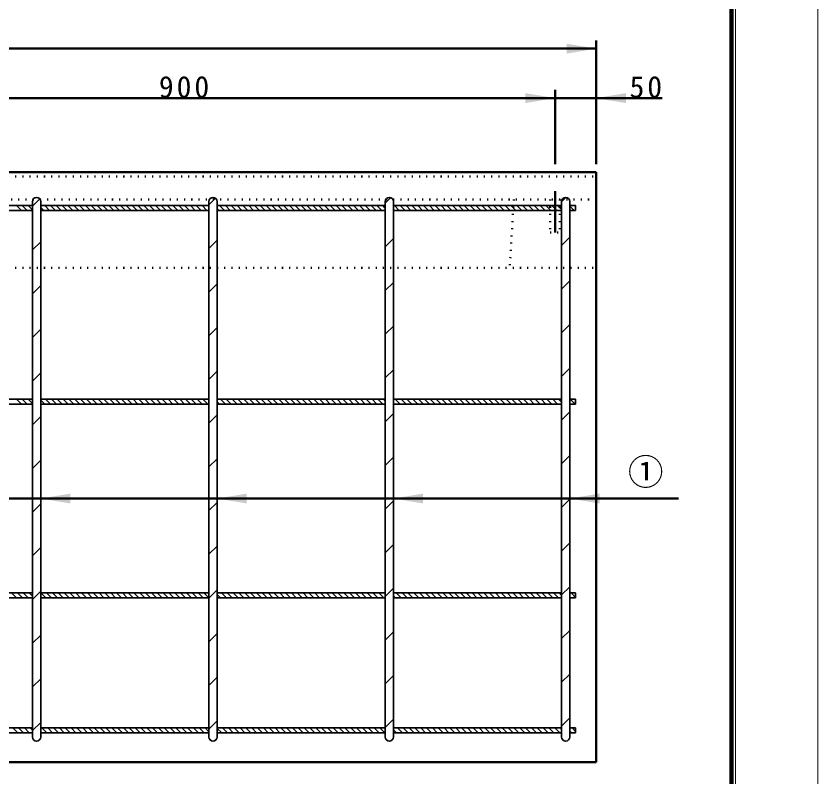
# Model space of a CAD drawing. Units: millimetres, scale not verified. Extents: x -2102 to 2102, y -1485 to 1485.
# Drawn here: x 1130 to 2102, y -614 to 309 of the extents above; entities that cross this region are included whole.
import ezdxf
from ezdxf.enums import TextEntityAlignment as Align

# ---------------------------------------------------------------- set-up
doc = ezdxf.new("R2010")
doc.units = ezdxf.units.MM
doc.header["$LTSCALE"] = 5
doc.linetypes.add('DOTTED', pattern=[1.75, 0.25, -1.5])
doc.linetypes.add('LONG_DASHED_DOTTED', pattern=[15.25, 12, -1.5, 0.25, -1.5])
doc.layers.add('0-0_V-nasSTD', color=7, linetype='Continuous', lineweight=35)
doc.layers.add('0-1_0', color=7, linetype='Continuous', lineweight=50)
doc.styles.add('ＭＳ ゴシック', font='')
doc.styles.get('ＭＳ ゴシック').set_extended_font_data('MS Gothic')

msp = doc.modelspace()

# ---------------------------------------------------------------- linework, layer by layer
at = {"layer": '0-0_V-nasSTD', "lineweight": 50}
for p, q in [((-166.5, 119.81), (1833.5, 119.81)), ((1833.5, 119.81), (1833.5, -596.19)), ((1933.5, -276.19), (833.5, -276.19)), ((-166.5, -596.19), (1833.5, -596.19))]:
    msp.add_line(p, q, dxfattribs=at)
at = {"layer": '0-0_V-nasSTD', "linetype": 'DOTTED', "lineweight": 50}
for p, q in [((-166.5, 114.81), (1833.5, 114.81)), ((1833.5, 86.81), (-166.5, 86.81)), ((1733.5, 86.81), (1728.5, 3.81)), ((1777.5, 86.81), (1777.5, 46.81)), ((1789.5, 86.81), (1789.5, 46.81)), ((1777.5, 46.81), (1789.5, 46.81)), ((-166.5, 3.81), (1833.5, 3.81))]:
    msp.add_line(p, q, dxfattribs=at)
at = {"layer": '0-0_V-nasSTD'}
for p, q in [((1363.5, 80.369), (1371.466, 88.335)), ((1577.5, 82.237), (1584.255, 88.992)), ((1791.5, 84.105), (1796.701, 89.306)), ((945.5, 79.31), (1149.5, 79.31)), ((1130.142, 79.31), (1136.142, 73.31)), ((1137.213, 79.31), (1143.213, 73.31)), ((1144.285, 79.31), (1149.5, 74.094)), ((1149.5, 78.501), (1158.417, 87.418)), ((1149.5, 84.31), (1149.5, -565.69)), ((1159.5, 84.31), (1159.5, -565.69)), ((1159.5, 79.31), (1363.5, 79.31)), ((1164.345, 79.31), (1170.345, 73.31)), ((1171.417, 79.31), (1177.417, 73.31)), ((1178.488, 79.31), (1184.488, 73.31)), ((1185.559, 79.31), (1191.559, 73.31)), ((1192.63, 79.31), (1198.63, 73.31)), ((1199.701, 79.31), (1205.701, 73.31)), ((1206.772, 79.31), (1212.772, 73.31)), ((1213.843, 79.31), (1219.843, 73.31)), ((1220.914, 79.31), (1226.914, 73.31)), ((1227.985, 79.31), (1233.985, 73.31)), ((1235.056, 79.31), (1241.056, 73.31)), ((1242.127, 79.31), (1248.127, 73.31)), ((1249.198, 79.31), (1255.198, 73.31)), ((1256.269, 79.31), (1262.269, 73.31)), ((1263.34, 79.31), (1269.34, 73.31)), ((1270.412, 79.31), (1276.412, 73.31)), ((1277.483, 79.31), (1283.483, 73.31)), ((1284.554, 79.31), (1290.554, 73.31)), ((1291.625, 79.31), (1297.625, 73.31)), ((1298.696, 79.31), (1304.696, 73.31)), ((1305.767, 79.31), (1311.767, 73.31)), ((1312.838, 79.31), (1318.838, 73.31)), ((1319.909, 79.31), (1325.909, 73.31)), ((1326.98, 79.31), (1332.98, 73.31)), ((1334.051, 79.31), (1340.051, 73.31)), ((1341.122, 79.31), (1347.122, 73.31)), ((1348.193, 79.31), (1354.193, 73.31)), ((1355.264, 79.31), (1361.264, 73.31)), ((1362.335, 79.31), (1363.5, 78.145)), ((1363.5, 84.31), (1363.5, -565.69)), ((1373.5, 84.31), (1373.5, -565.69)), ((1373.5, 79.31), (1577.5, 79.31)), ((1376.478, 79.31), (1382.478, 73.31)), ((1383.549, 79.31), (1389.549, 73.31)), ((1390.62, 79.31), (1396.62, 73.31)), ((1397.691, 79.31), (1403.691, 73.31)), ((1404.762, 79.31), (1410.762, 73.31)), ((1411.833, 79.31), (1417.833, 73.31)), ((1418.904, 79.31), (1424.904, 73.31)), ((1425.975, 79.31), (1431.975, 73.31)), ((1433.046, 79.31), (1439.046, 73.31)), ((1440.117, 79.31), (1446.117, 73.31)), ((1447.188, 79.31), (1453.188, 73.31)), ((1454.259, 79.31), (1460.259, 73.31)), ((1461.33, 79.31), (1467.33, 73.31)), ((1468.401, 79.31), (1474.401, 73.31)), ((1475.472, 79.31), (1481.472, 73.31)), ((1482.544, 79.31), (1488.544, 73.31)), ((1489.615, 79.31), (1495.615, 73.31)), ((1496.686, 79.31), (1502.686, 73.31)), ((1503.757, 79.31), (1509.757, 73.31)), ((1510.828, 79.31), (1516.828, 73.31)), ((1517.899, 79.31), (1523.899, 73.31)), ((1524.97, 79.31), (1530.97, 73.31)), ((1532.041, 79.31), (1538.041, 73.31)), ((1539.112, 79.31), (1545.112, 73.31)), ((1546.183, 79.31), (1552.183, 73.31)), ((1553.254, 79.31), (1559.254, 73.31)), ((1560.325, 79.31), (1566.325, 73.31)), ((1567.396, 79.31), (1573.396, 73.31)), ((1574.467, 79.31), (1577.5, 76.277)), ((1577.5, 84.31), (1577.5, -565.69)), ((1587.5, 84.31), (1587.5, -565.69)), ((1587.5, 79.31), (1791.5, 79.31)), ((1588.61, 79.31), (1594.61, 73.31)), ((1595.681, 79.31), (1601.681, 73.31)), ((1602.752, 79.31), (1608.752, 73.31)), ((1609.823, 79.31), (1615.823, 73.31)), ((1616.894, 79.31), (1622.894, 73.31)), ((1623.965, 79.31), (1629.965, 73.31)), ((1631.036, 79.31), (1637.036, 73.31)), ((1638.107, 79.31), (1644.107, 73.31)), ((1645.178, 79.31), (1651.178, 73.31)), ((1652.249, 79.31), (1658.249, 73.31)), ((1659.32, 79.31), (1665.32, 73.31)), ((1666.391, 79.31), (1672.391, 73.31)), ((1673.462, 79.31), (1679.462, 73.31)), ((1680.533, 79.31), (1686.533, 73.31)), ((1687.605, 79.31), (1693.605, 73.31)), ((1694.676, 79.31), (1700.676, 73.31)), ((1701.747, 79.31), (1707.747, 73.31)), ((1708.818, 79.31), (1714.818, 73.31)), ((1715.889, 79.31), (1721.889, 73.31)), ((1722.96, 79.31), (1728.96, 73.31)), ((1730.031, 79.31), (1736.031, 73.31)), ((1737.102, 79.31), (1743.102, 73.31)), ((1744.173, 79.31), (1750.173, 73.31)), ((1751.244, 79.31), (1757.244, 73.31)), ((1758.315, 79.31), (1764.315, 73.31)), ((1765.386, 79.31), (1771.386, 73.31)), ((1772.457, 79.31), (1778.457, 73.31)), ((1779.528, 79.31), (1785.528, 73.31)), ((1786.599, 79.31), (1791.5, 74.409)), ((1791.5, 84.31), (1791.5, -565.69)), ((1801.5, 84.31), (1801.5, -565.69)), ((1801.5, 79.31), (1808.5, 79.31)), ((1801.5, 78.551), (1806.742, 73.31)), ((1807.813, 79.31), (1808.5, 78.622)), ((1808.5, 79.31), (1808.5, 73.31)), ((945.5, 73.31), (1149.5, 73.31)), ((1159.5, 77.084), (1163.274, 73.31)), ((1159.5, 73.31), (1363.5, 73.31)), ((1373.5, 75.216), (1375.406, 73.31)), ((1373.5, 73.31), (1577.5, 73.31)), ((1587.5, 73.31), (1791.5, 73.31)), ((1801.5, 73.31), (1808.5, 73.31)), ((1577.5, 29.204), (1587.5, 39.204)), ((1791.5, 31.072), (1801.5, 41.072)), ((1149.5, 25.468), (1159.5, 35.468)), ((1363.5, 27.336), (1373.5, 37.336)), ((1149.5, -27.565), (1159.5, -17.565)), ((1363.5, -25.697), (1373.5, -15.697)), ((1577.5, -23.829), (1587.5, -13.829)), ((1791.5, -21.961), (1801.5, -11.961)), ((1577.5, -76.862), (1587.5, -66.862)), ((1791.5, -74.994), (1801.5, -64.994)), ((1149.5, -80.598), (1159.5, -70.598)), ((1363.5, -78.73), (1373.5, -68.73)), ((1149.5, -133.631), (1159.5, -123.631)), ((1363.5, -131.763), (1373.5, -121.763)), ((1577.5, -129.895), (1587.5, -119.895)), ((1791.5, -128.027), (1801.5, -118.027)), ((945.5, -155.69), (1149.5, -155.69)), ((945.5, -161.69), (1149.5, -161.69)), ((1130.142, -155.69), (1136.142, -161.69)), ((1137.213, -155.69), (1143.213, -161.69)), ((1144.285, -155.69), (1149.5, -160.906)), ((1159.5, -155.69), (1363.5, -155.69)), ((1159.5, -156.764), (1164.427, -161.69)), ((1159.5, -161.69), (1363.5, -161.69)), ((1165.498, -155.69), (1171.498, -161.69)), ((1172.569, -155.69), (1178.569, -161.69)), ((1179.64, -155.69), (1185.64, -161.69)), ((1186.711, -155.69), (1192.711, -161.69)), ((1193.782, -155.69), (1199.782, -161.69)), ((1200.853, -155.69), (1206.853, -161.69)), ((1207.924, -155.69), (1213.924, -161.69)), ((1214.995, -155.69), (1220.995, -161.69)), ((1222.066, -155.69), (1228.066, -161.69)), ((1229.137, -155.69), (1235.137, -161.69)), ((1236.208, -155.69), (1242.208, -161.69)), ((1243.279, -155.69), (1249.279, -161.69)), ((1250.351, -155.69), (1256.351, -161.69)), ((1257.422, -155.69), (1263.422, -161.69)), ((1264.493, -155.69), (1270.493, -161.69)), ((1271.564, -155.69), (1277.564, -161.69)), ((1278.635, -155.69), (1284.635, -161.69)), ((1285.706, -155.69), (1291.706, -161.69)), ((1292.777, -155.69), (1298.777, -161.69)), ((1299.848, -155.69), (1305.848, -161.69)), ((1306.919, -155.69), (1312.919, -161.69)), ((1313.99, -155.69), (1319.99, -161.69)), ((1321.061, -155.69), (1327.061, -161.69)), ((1328.132, -155.69), (1334.132, -161.69)), ((1335.203, -155.69), (1341.203, -161.69)), ((1342.274, -155.69), (1348.274, -161.69)), ((1349.345, -155.69), (1355.345, -161.69)), ((1356.417, -155.69), (1362.417, -161.69)), ((1373.5, -155.69), (1577.5, -155.69)), ((1373.5, -158.632), (1376.559, -161.69)), ((1373.5, -161.69), (1577.5, -161.69)), ((1377.63, -155.69), (1383.63, -161.69)), ((1384.701, -155.69), (1390.701, -161.69)), ((1391.772, -155.69), (1397.772, -161.69)), ((1398.843, -155.69), (1404.843, -161.69)), ((1405.914, -155.69), (1411.914, -161.69)), ((1412.985, -155.69), (1418.985, -161.69)), ((1420.056, -155.69), (1426.056, -161.69)), ((1427.127, -155.69), (1433.127, -161.69)), ((1434.198, -155.69), (1440.198, -161.69)), ((1441.269, -155.69), (1447.269, -161.69)), ((1448.34, -155.69), (1454.34, -161.69)), ((1455.411, -155.69), (1461.411, -161.69)), ((1462.483, -155.69), (1468.483, -161.69)), ((1469.554, -155.69), (1475.554, -161.69)), ((1476.625, -155.69), (1482.625, -161.69)), ((1483.696, -155.69), (1489.696, -161.69)), ((1490.767, -155.69), (1496.767, -161.69)), ((1497.838, -155.69), (1503.838, -161.69)), ((1504.909, -155.69), (1510.909, -161.69)), ((1511.98, -155.69), (1517.98, -161.69)), ((1519.051, -155.69), (1525.051, -161.69)), ((1526.122, -155.69), (1532.122, -161.69)), ((1533.193, -155.69), (1539.193, -161.69)), ((1540.264, -155.69), (1546.264, -161.69)), ((1547.335, -155.69), (1553.335, -161.69)), ((1554.406, -155.69), (1560.406, -161.69)), ((1561.478, -155.69), (1567.478, -161.69)), ((1568.549, -155.69), (1574.549, -161.69)), ((1575.62, -155.69), (1577.5, -157.571)), ((1587.5, -155.69), (1791.5, -155.69)), ((1587.5, -160.5), (1588.691, -161.69)), ((1587.5, -161.69), (1791.5, -161.69)), ((1589.762, -155.69), (1595.762, -161.69)), ((1596.833, -155.69), (1602.833, -161.69)), ((1603.904, -155.69), (1609.904, -161.69)), ((1610.975, -155.69), (1616.975, -161.69)), ((1618.046, -155.69), (1624.046, -161.69)), ((1625.117, -155.69), (1631.117, -161.69)), ((1632.188, -155.69), (1638.188, -161.69)), ((1639.259, -155.69), (1645.259, -161.69)), ((1646.33, -155.69), (1652.33, -161.69)), ((1653.401, -155.69), (1659.401, -161.69)), ((1660.472, -155.69), (1666.472, -161.69)), ((1667.544, -155.69), (1673.544, -161.69)), ((1674.615, -155.69), (1680.615, -161.69)), ((1681.686, -155.69), (1687.686, -161.69)), ((1688.757, -155.69), (1694.757, -161.69)), ((1695.828, -155.69), (1701.828, -161.69)), ((1702.899, -155.69), (1708.899, -161.69)), ((1709.97, -155.69), (1715.97, -161.69)), ((1717.041, -155.69), (1723.041, -161.69)), ((1724.112, -155.69), (1730.112, -161.69)), ((1731.183, -155.69), (1737.183, -161.69)), ((1738.254, -155.69), (1744.254, -161.69)), ((1745.325, -155.69), (1751.325, -161.69)), ((1752.396, -155.69), (1758.396, -161.69)), ((1759.467, -155.69), (1765.467, -161.69)), ((1766.538, -155.69), (1772.538, -161.69)), ((1773.61, -155.69), (1779.61, -161.69)), ((1780.681, -155.69), (1786.681, -161.69)), ((1787.752, -155.69), (1791.5, -159.439)), ((1801.5, -155.69), (1808.5, -155.69)), ((1801.5, -161.69), (1808.5, -161.69)), ((1801.894, -155.69), (1807.894, -161.69)), ((1808.5, -155.69), (1808.5, -161.69)), ((1808.5, -161.69), (1808.5, -158.69)), ((1363.5, -184.796), (1373.5, -174.796)), ((1577.5, -182.928), (1587.5, -172.928)), ((1791.5, -181.06), (1801.5, -171.06)), ((1149.5, -186.664), (1159.5, -176.664)), ((1149.5, -239.697), (1159.5, -229.697)), ((1363.5, -237.829), (1373.5, -227.829)), ((1577.5, -235.961), (1587.5, -225.961)), ((1791.5, -234.093), (1801.5, -224.093)), ((1363.5, -290.862), (1373.5, -280.862)), ((1577.5, -288.994), (1587.5, -278.994)), ((1791.5, -287.126), (1801.5, -277.126)), ((1149.5, -292.73), (1159.5, -282.73)), ((1791.5, -340.159), (1801.5, -330.159)), ((1149.5, -345.763), (1159.5, -335.763)), ((1363.5, -343.895), (1373.5, -333.895)), ((1577.5, -342.027), (1587.5, -332.027)), ((1149.5, -398.796), (1159.5, -388.796)), ((1363.5, -396.928), (1373.5, -386.928)), ((1577.5, -395.06), (1587.5, -385.06)), ((1791.5, -393.192), (1801.5, -383.192)), ((945.5, -390.69), (1149.5, -390.69)), ((945.5, -396.69), (1149.5, -396.69)), ((1124.224, -390.69), (1130.224, -396.69)), ((1131.295, -390.69), (1137.295, -396.69)), ((1138.366, -390.69), (1144.366, -396.69)), ((1145.437, -390.69), (1149.5, -394.754)), ((1159.5, -390.69), (1363.5, -390.69)), ((1159.5, -396.69), (1363.5, -396.69)), ((1159.579, -390.69), (1165.579, -396.69)), ((1166.65, -390.69), (1172.65, -396.69)), ((1173.721, -390.69), (1179.721, -396.69)), ((1180.792, -390.69), (1186.792, -396.69)), ((1187.863, -390.69), (1193.863, -396.69)), ((1194.934, -390.69), (1200.934, -396.69)), ((1202.005, -390.69), (1208.005, -396.69)), ((1209.076, -390.69), (1215.076, -396.69)), ((1216.147, -390.69), (1222.147, -396.69)), ((1223.218, -390.69), (1229.218, -396.69)), ((1230.29, -390.69), (1236.29, -396.69)), ((1237.361, -390.69), (1243.361, -396.69)), ((1244.432, -390.69), (1250.432, -396.69)), ((1251.503, -390.69), (1257.503, -396.69)), ((1258.574, -390.69), (1264.574, -396.69)), ((1265.645, -390.69), (1271.645, -396.69)), ((1272.716, -390.69), (1278.716, -396.69)), ((1279.787, -390.69), (1285.787, -396.69)), ((1286.858, -390.69), (1292.858, -396.69)), ((1293.929, -390.69), (1299.929, -396.69)), ((1301, -390.69), (1307, -396.69)), ((1308.071, -390.69), (1314.071, -396.69)), ((1315.142, -390.69), (1321.142, -396.69)), ((1322.213, -390.69), (1328.213, -396.69)), ((1329.285, -390.69), (1335.285, -396.69)), ((1336.356, -390.69), (1342.356, -396.69)), ((1343.427, -390.69), (1349.427, -396.69)), ((1350.498, -390.69), (1356.498, -396.69)), ((1357.569, -390.69), (1363.5, -396.622)), ((1373.5, -390.69), (1577.5, -390.69)), ((1373.5, -392.48), (1377.711, -396.69)), ((1373.5, -396.69), (1577.5, -396.69)), ((1378.782, -390.69), (1384.782, -396.69)), ((1385.853, -390.69), (1391.853, -396.69)), ((1392.924, -390.69), (1398.924, -396.69)), ((1399.995, -390.69), (1405.995, -396.69)), ((1407.066, -390.69), (1413.066, -396.69)), ((1414.137, -390.69), (1420.137, -396.69)), ((1421.208, -390.69), (1427.208, -396.69)), ((1428.279, -390.69), (1434.279, -396.69)), ((1435.351, -390.69), (1441.351, -396.69)), ((1442.422, -390.69), (1448.422, -396.69)), ((1449.493, -390.69), (1455.493, -396.69)), ((1456.564, -390.69), (1462.564, -396.69)), ((1463.635, -390.69), (1469.635, -396.69)), ((1470.706, -390.69), (1476.706, -396.69)), ((1477.777, -390.69), (1483.777, -396.69)), ((1484.848, -390.69), (1490.848, -396.69)), ((1491.919, -390.69), (1497.919, -396.69)), ((1498.99, -390.69), (1504.99, -396.69)), ((1506.061, -390.69), (1512.061, -396.69)), ((1513.132, -390.69), (1519.132, -396.69)), ((1520.203, -390.69), (1526.203, -396.69)), ((1527.274, -390.69), (1533.274, -396.69)), ((1534.345, -390.69), (1540.345, -396.69)), ((1541.417, -390.69), (1547.417, -396.69)), ((1548.488, -390.69), (1554.488, -396.69)), ((1555.559, -390.69), (1561.559, -396.69)), ((1562.63, -390.69), (1568.63, -396.69)), ((1569.701, -390.69), (1575.701, -396.69)), ((1576.772, -390.69), (1577.5, -391.419)), ((1587.5, -390.69), (1791.5, -390.69)), ((1587.5, -394.347), (1589.843, -396.69)), ((1587.5, -396.69), (1791.5, -396.69)), ((1590.914, -390.69), (1596.914, -396.69)), ((1597.985, -390.69), (1603.985, -396.69)), ((1605.056, -390.69), (1611.056, -396.69)), ((1612.127, -390.69), (1618.127, -396.69)), ((1619.198, -390.69), (1625.198, -396.69)), ((1626.269, -390.69), (1632.269, -396.69)), ((1633.34, -390.69), (1639.34, -396.69)), ((1640.411, -390.69), (1646.411, -396.69)), ((1647.483, -390.69), (1653.483, -396.69)), ((1654.554, -390.69), (1660.554, -396.69)), ((1661.625, -390.69), (1667.625, -396.69)), ((1668.696, -390.69), (1674.696, -396.69)), ((1675.767, -390.69), (1681.767, -396.69)), ((1682.838, -390.69), (1688.838, -396.69)), ((1689.909, -390.69), (1695.909, -396.69)), ((1696.98, -390.69), (1702.98, -396.69)), ((1704.051, -390.69), (1710.051, -396.69)), ((1711.122, -390.69), (1717.122, -396.69)), ((1718.193, -390.69), (1724.193, -396.69)), ((1725.264, -390.69), (1731.264, -396.69)), ((1732.335, -390.69), (1738.335, -396.69)), ((1739.406, -390.69), (1745.406, -396.69)), ((1746.478, -390.69), (1752.478, -396.69)), ((1753.549, -390.69), (1759.549, -396.69)), ((1760.62, -390.69), (1766.62, -396.69)), ((1767.691, -390.69), (1773.691, -396.69)), ((1774.762, -390.69), (1780.762, -396.69)), ((1781.833, -390.69), (1787.833, -396.69)), ((1788.904, -390.69), (1791.5, -393.287)), ((1801.5, -390.69), (1808.5, -390.69)), ((1801.5, -396.215), (1801.975, -396.69)), ((1801.5, -396.69), (1808.5, -396.69)), ((1803.046, -390.69), (1808.5, -396.144)), ((1808.5, -390.69), (1808.5, -396.69)), ((1791.5, -446.225), (1801.5, -436.225)), ((1149.5, -451.829), (1159.5, -441.829)), ((1363.5, -449.961), (1373.5, -439.961)), ((1577.5, -448.093), (1587.5, -438.093)), ((1149.5, -504.862), (1159.5, -494.862)), ((1363.5, -502.994), (1373.5, -492.994)), ((1577.5, -501.126), (1587.5, -491.126)), ((1791.5, -499.258), (1801.5, -489.258)), ((1577.5, -554.159), (1587.5, -544.159)), ((1791.5, -552.291), (1801.5, -542.291)), ((1149.5, -557.895), (1159.5, -547.895)), ((1363.5, -556.027), (1373.5, -546.027)), ((945.5, -554.69), (1149.5, -554.69)), ((945.5, -560.69), (1149.5, -560.69)), ((1125.589, -554.69), (1131.589, -560.69)), ((1132.66, -554.69), (1138.66, -560.69)), ((1139.731, -554.69), (1145.731, -560.69)), ((1146.802, -554.69), (1149.5, -557.388)), ((1159.5, -554.69), (1363.5, -554.69)), ((1159.5, -560.317), (1159.873, -560.69)), ((1159.5, -560.69), (1363.5, -560.69)), ((1160.944, -554.69), (1166.944, -560.69)), ((1168.015, -554.69), (1174.015, -560.69)), ((1175.086, -554.69), (1181.086, -560.69)), ((1182.158, -554.69), (1188.158, -560.69)), ((1189.229, -554.69), (1195.229, -560.69)), ((1196.3, -554.69), (1202.3, -560.69)), ((1203.371, -554.69), (1209.371, -560.69)), ((1210.442, -554.69), (1216.442, -560.69)), ((1217.513, -554.69), (1223.513, -560.69)), ((1224.584, -554.69), (1230.584, -560.69)), ((1231.655, -554.69), (1237.655, -560.69)), ((1238.726, -554.69), (1244.726, -560.69)), ((1245.797, -554.69), (1251.797, -560.69)), ((1252.868, -554.69), (1258.868, -560.69)), ((1259.939, -554.69), (1265.939, -560.69)), ((1267.01, -554.69), (1273.01, -560.69)), ((1274.081, -554.69), (1280.081, -560.69)), ((1281.152, -554.69), (1287.152, -560.69)), ((1288.224, -554.69), (1294.224, -560.69)), ((1295.295, -554.69), (1301.295, -560.69)), ((1302.366, -554.69), (1308.366, -560.69)), ((1309.437, -554.69), (1315.437, -560.69)), ((1316.508, -554.69), (1322.508, -560.69)), ((1323.579, -554.69), (1329.579, -560.69)), ((1330.65, -554.69), (1336.65, -560.69)), ((1337.721, -554.69), (1343.721, -560.69)), ((1344.792, -554.69), (1350.792, -560.69)), ((1351.863, -554.69), (1357.863, -560.69)), ((1358.934, -554.69), (1363.5, -559.256)), ((1373.5, -554.69), (1577.5, -554.69)), ((1373.5, -555.114), (1379.076, -560.69)), ((1373.5, -560.69), (1577.5, -560.69)), ((1380.147, -554.69), (1386.147, -560.69)), ((1387.218, -554.69), (1393.218, -560.69)), ((1394.29, -554.69), (1400.29, -560.69)), ((1401.361, -554.69), (1407.361, -560.69)), ((1408.432, -554.69), (1414.432, -560.69)), ((1415.503, -554.69), (1421.503, -560.69)), ((1422.574, -554.69), (1428.574, -560.69)), ((1429.645, -554.69), (1435.645, -560.69)), ((1436.716, -554.69), (1442.716, -560.69)), ((1443.787, -554.69), (1449.787, -560.69)), ((1450.858, -554.69), (1456.858, -560.69)), ((1457.929, -554.69), (1463.929, -560.69)), ((1465, -554.69), (1471, -560.69)), ((1472.071, -554.69), (1478.071, -560.69)), ((1479.142, -554.69), (1485.142, -560.69)), ((1486.213, -554.69), (1492.213, -560.69)), ((1493.285, -554.69), (1499.285, -560.69)), ((1500.356, -554.69), (1506.356, -560.69)), ((1507.427, -554.69), (1513.427, -560.69)), ((1514.498, -554.69), (1520.498, -560.69)), ((1521.569, -554.69), (1527.569, -560.69)), ((1528.64, -554.69), (1534.64, -560.69)), ((1535.711, -554.69), (1541.711, -560.69)), ((1542.782, -554.69), (1548.782, -560.69)), ((1549.853, -554.69), (1555.853, -560.69)), ((1556.924, -554.69), (1562.924, -560.69)), ((1563.995, -554.69), (1569.995, -560.69)), ((1571.066, -554.69), (1577.066, -560.69)), ((1587.5, -554.69), (1791.5, -554.69)), ((1587.5, -556.982), (1591.208, -560.69)), ((1587.5, -560.69), (1791.5, -560.69)), ((1592.279, -554.69), (1598.279, -560.69)), ((1599.351, -554.69), (1605.351, -560.69)), ((1606.422, -554.69), (1612.422, -560.69)), ((1613.493, -554.69), (1619.493, -560.69)), ((1620.564, -554.69), (1626.564, -560.69)), ((1627.635, -554.69), (1633.635, -560.69)), ((1634.706, -554.69), (1640.706, -560.69)), ((1641.777, -554.69), (1647.777, -560.69)), ((1648.848, -554.69), (1654.848, -560.69)), ((1655.919, -554.69), (1661.919, -560.69)), ((1662.99, -554.69), (1668.99, -560.69)), ((1670.061, -554.69), (1676.061, -560.69)), ((1677.132, -554.69), (1683.132, -560.69)), ((1684.203, -554.69), (1690.203, -560.69)), ((1691.274, -554.69), (1697.274, -560.69)), ((1698.345, -554.69), (1704.345, -560.69)), ((1705.417, -554.69), (1711.417, -560.69)), ((1712.488, -554.69), (1718.488, -560.69)), ((1719.559, -554.69), (1725.559, -560.69)), ((1726.63, -554.69), (1732.63, -560.69)), ((1733.701, -554.69), (1739.701, -560.69)), ((1740.772, -554.69), (1746.772, -560.69)), ((1747.843, -554.69), (1753.843, -560.69)), ((1754.914, -554.69), (1760.914, -560.69)), ((1761.985, -554.69), (1767.985, -560.69)), ((1769.056, -554.69), (1775.056, -560.69)), ((1776.127, -554.69), (1782.127, -560.69)), ((1783.198, -554.69), (1789.198, -560.69)), ((1790.269, -554.69), (1791.5, -555.921)), ((1801.5, -554.69), (1808.5, -554.69)), ((1801.5, -558.85), (1803.34, -560.69)), ((1801.5, -560.69), (1808.5, -560.69)), ((1804.411, -554.69), (1808.5, -558.779)), ((1808.5, -554.69), (1808.5, -560.69))]:
    msp.add_line(p, q, dxfattribs=at)
at = {"layer": '0-0_V-nasSTD', "linetype": 'LONG_DASHED_DOTTED', "lineweight": 50}
msp.add_line((1783.5, 96.81), (1783.5, 46.81), dxfattribs=at)
at = {"layer": '0-0_V-nasSTD', "lineweight": 18}
for points in [[(-2102.5, -1485), (-2102.5, 1485), (2102.5, 1485), (2102.5, -1485)], [(-2002.5, -1385), (-2002.5, 1385), (2002.5, 1385), (2002.5, -1385)]]:
    msp.add_lwpolyline(points, close=True, dxfattribs=at)
at = {"layer": '0-0_V-nasSTD', "lineweight": 100}
msp.add_lwpolyline([(1997.5, -1380), (1997.5, 1380), (-1997.5, 1380)], dxfattribs=at)
at = {"layer": '0-0_V-nasSTD'}
for centre, start, end in [((1154.5, 84.31), 0, 180), ((1368.5, 84.31), 0, 180), ((1582.5, 84.31), 0, 180), ((1796.5, 84.31), 0, 180), ((1154.5, -565.69), 180, 0), ((1368.5, -565.69), 180, 0), ((1582.5, -565.69), 180, 0), ((1796.5, -565.69), 180, 0)]:
    msp.add_arc(centre, 5, start, end, dxfattribs=at)
for points in [[(1797.5, 263.81), (1797.5, 275.81), (1833.5, 269.81)], [(1747.5, 203.81), (1747.5, 215.81), (1783.5, 209.81)], [(1833.5, 209.81), (1869.5, 203.81), (1869.5, 215.81)], [(1159.5, -276.19), (1195.5, -282.19), (1195.5, -270.19)], [(1373.5, -276.19), (1409.5, -282.19), (1409.5, -270.19)], [(1587.5, -276.19), (1623.5, -282.19), (1623.5, -270.19)], [(1801.5, -276.19), (1837.5, -282.19), (1837.5, -270.19)]]:
    msp.add_solid(points, dxfattribs=at)
at = {"layer": '0-1_0'}
for p, q in [((1833.5, 129.81), (1833.5, 279.81)), ((-166.5, 269.81), (1833.5, 269.81)), ((1783.5, 129.81), (1783.5, 219.81)), ((883.5, 209.81), (1783.5, 209.81)), ((1783.5, 209.81), (1833.5, 209.81)), ((1913.5, 209.81), (1833.5, 209.81))]:
    msp.add_line(p, q, dxfattribs=at)

# ---------------------------------------------------------------- texts
at = {"layer": '0-0_V-nasSTD', "style": 'ＭＳ ゴシック'}
msp.add_text('①', height=31.67, dxfattribs=at).set_placement((1871.9, -269.19), align=Align.BOTTOM_LEFT)
at = {"layer": '0-0_V-nasSTD', "char_height": 26.39, "attachment_point": 7, "style": 'ＭＳ ゴシック'}
for s, insert in [('\\T1.2;900', (1302.9, 209.81)), ('\\T1.2;50', (1873.9, 209.81))]:
    msp.add_mtext(s, dxfattribs=dict(at, insert=insert))

doc.saveas('drawing.dxf')
